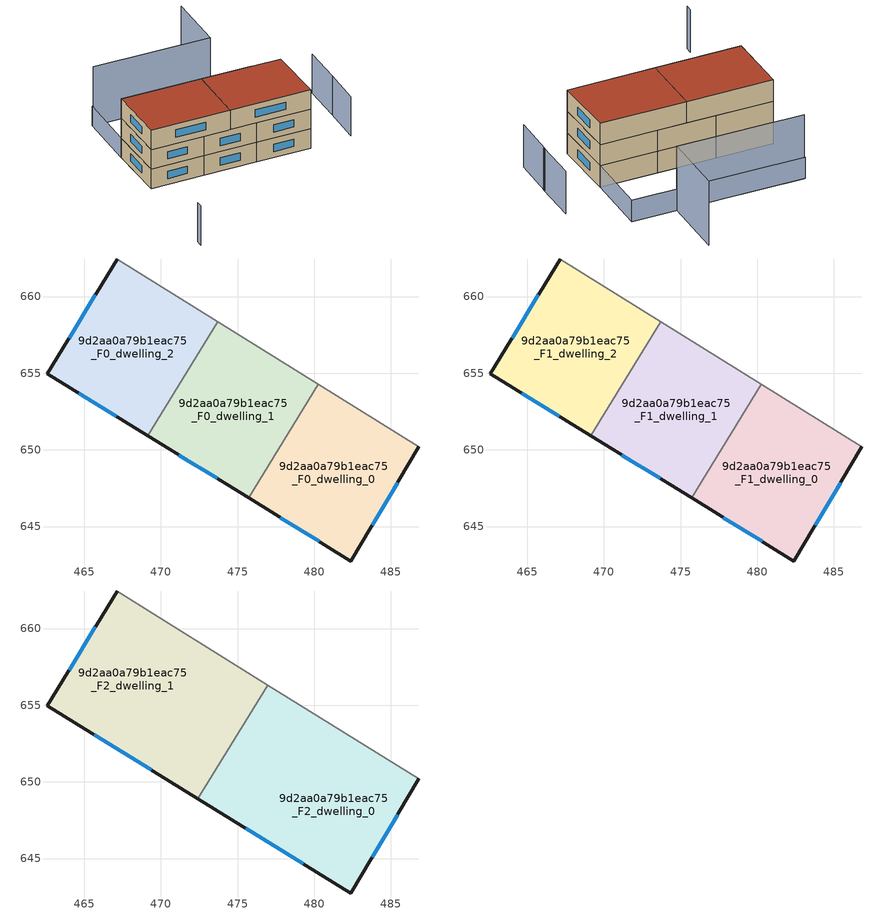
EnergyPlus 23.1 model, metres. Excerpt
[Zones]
9d2aa0a79b1eac75_F0_dwelling_0
 floor ground (EU_floor_Construction): 486.8,650.19 482.39,642.76 475.71,646.87 480.27,654.26 z0
 wall outside (EU_wall_Construction): 475.71,646.87 482.39,642.76 486.8,650.19 z0:3
 wall adiabatic (EU_wall_Construction): 486.8,650.19 480.27,654.26 z0:3
 wall to 9d2aa0a79b1eac75_F0_dwelling_1 (EU_wall_Construction): 480.27,654.26 475.71,646.87 z0:3
 window (EU_Window_Construction): 483.77,645.07 485.43,647.87 / 477.8,645.59 480.31,644.04 z0.93:2.07
9d2aa0a79b1eac75_F0_dwelling_1
 floor ground (EU_floor_Construction): 480.27,654.26 475.71,646.87 469.13,650.93 473.71,658.36 z0
 wall outside (EU_wall_Construction): 469.13,650.93 475.71,646.87 z0:3
 wall adiabatic (EU_wall_Construction): 480.27,654.26 473.71,658.36 z0:3
 wall to 9d2aa0a79b1eac75_F0_dwelling_2 (EU_wall_Construction): 473.71,658.36 469.13,650.93 z0:3
 window (EU_Window_Construction): 471.18,649.66 473.66,648.14 z0.93:2.07
9d2aa0a79b1eac75_F0_dwelling_2
 floor ground (EU_floor_Construction): 473.71,658.36 469.13,650.93 462.6,654.95 467.15,662.45 z0
 wall outside (EU_wall_Construction): 467.15,662.45 462.6,654.95 469.13,650.93 z0:3
 wall adiabatic (EU_wall_Construction): 473.71,658.36 467.15,662.45 z0:3
 window (EU_Window_Construction): 464.64,653.7 467.1,652.18 / 465.73,660.11 464.02,657.28 z0.93:2.07
9d2aa0a79b1eac75_F1_dwelling_0
 floor to 9d2aa0a79b1eac75_F0_dwelling_0 (EU_floor_Construction): 486.8,650.19 482.39,642.76 475.71,646.87 480.27,654.26 z3
 wall outside (EU_wall_Construction): 475.71,646.87 482.39,642.76 486.8,650.19 z3:6
 wall adiabatic (EU_wall_Construction): 486.8,650.19 480.27,654.26 z3:6
 wall to 9d2aa0a79b1eac75_F1_dwelling_1 (EU_wall_Construction): 480.27,654.26 475.71,646.87 z3:6
 window (EU_Window_Construction): 483.77,645.07 485.43,647.87 / 477.8,645.59 480.31,644.04 z3.93:5.07
9d2aa0a79b1eac75_F1_dwelling_1
 floor to 9d2aa0a79b1eac75_F0_dwelling_1 (EU_floor_Construction): 480.27,654.26 475.71,646.87 469.13,650.93 473.71,658.36 z3
 wall outside (EU_wall_Construction): 469.13,650.93 475.71,646.87 z3:6
 wall adiabatic (EU_wall_Construction): 480.27,654.26 473.71,658.36 z3:6
 wall to 9d2aa0a79b1eac75_F1_dwelling_2 (EU_wall_Construction): 473.71,658.36 469.13,650.93 z3:6
 window (EU_Window_Construction): 471.18,649.66 473.66,648.14 z3.93:5.07
9d2aa0a79b1eac75_F1_dwelling_2
 floor to 9d2aa0a79b1eac75_F0_dwelling_2 (EU_floor_Construction): 473.71,658.36 469.13,650.93 462.6,654.95 467.15,662.45 z3
 wall outside (EU_wall_Construction): 467.15,662.45 462.6,654.95 469.13,650.93 z3:6
 wall adiabatic (EU_wall_Construction): 473.71,658.36 467.15,662.45 z3:6
 window (EU_Window_Construction): 464.64,653.7 467.1,652.18 / 465.73,660.11 464.02,657.28 z3.93:5.07
9d2aa0a79b1eac75_F2_dwelling_0
 floor to 9d2aa0a79b1eac75_F1_dwelling_0 (EU_floor_Construction): 486.8,650.19 482.39,642.76 475.71,646.87 480.27,654.26 z6
 floor to 9d2aa0a79b1eac75_F1_dwelling_1 (EU_floor_Construction): 480.27,654.26 475.71,646.87 472.42,648.9 476.98,656.31 z6
 wall outside (EU_wall_Construction): 472.42,648.9 482.39,642.76 486.8,650.19 z6:9
 wall adiabatic (EU_wall_Construction): 486.8,650.19 476.98,656.31 z6:9
 wall to 9d2aa0a79b1eac75_F2_dwelling_1 (EU_wall_Construction): 476.98,656.31 472.42,648.9 z6:9
 window (EU_Window_Construction): 483.77,645.07 485.43,647.87 / 475.53,646.99 479.28,644.67 z6.93:8.07
 roof outside (EU_roof_Construction): 482.39,642.76 486.8,650.19 476.98,656.31 472.42,648.9 z9
9d2aa0a79b1eac75_F2_dwelling_1
 floor to 9d2aa0a79b1eac75_F1_dwelling_1 (EU_floor_Construction): 476.98,656.31 472.42,648.9 469.13,650.93 473.71,658.36 z6
 floor to 9d2aa0a79b1eac75_F1_dwelling_2 (EU_floor_Construction): 473.71,658.36 469.13,650.93 462.6,654.95 467.15,662.45 z6
 wall outside (EU_wall_Construction): 467.15,662.45 462.6,654.95 472.42,648.9 z6:9
 wall adiabatic (EU_wall_Construction): 476.98,656.31 467.15,662.45 z6:9
 window (EU_Window_Construction): 465.66,653.06 469.36,650.79 / 465.73,660.11 464.02,657.28 z6.93:8.07
 roof outside (EU_roof_Construction): 472.42,648.9 476.98,656.31 467.15,662.45 462.6,654.95 z9
shading: 454.14,641.87 454.63,642.67 / 487.88,639.97 491.08,645 / 490.99,644.86 494.23,650.03 z0:6; 486.8,650.19 467.14,662.45 / 467.14,662.45 471.83,669.97 / 471.83,669.97 491.49,657.71 / 491.49,657.71 486.8,650.19 z0:3; 491.09,668.37 486.37,660.85 / 486.37,660.85 471.98,669.87 z0:9
[Building]
EU S2 Campaign: North Axis=0; Terrain=City; Solar Distribution=FullExterior
[Site:Location]
Montreal-Trudeau.Intl.AP: Latitude=45.4667; Longitude=-73.75; Time Zone=-5; Elevation=36
[SizingPeriod:WeatherFileDays]
AnnualSizingPeriod: Begin Month=1; Begin Day of Month=1; End Month=12; End Day of Month=31; Day of Week for Start Day=Monday; Use Weather File Daylight Saving Period=No; Use Weather File Rain and Snow Indicators=No
[MATERIAL]
EU_InternalMass_Material: Roughness=MediumRough; Thickness=0.1; Conductivity=1; Density=1800; Specific Heat=900; Thermal Absorptance=0.9; Solar Absorptance=0.7; Visible Absorptance=0.7
[MATERIAL:NOMASS] Roughness=MediumRough; Thermal Absorptance=0.9; Solar Absorptance=0.7; Visible Absorptance=0.7
Name | Thermal Resistance
EU_wall_NoMass; EU_floor_NoMass | 1.36485
EU_roof_NoMass | 2.55992
[WINDOWMATERIAL:SIMPLEGLAZINGSYSTEM]
EU_Window_SimpleGlazing: UFactor=3.92339; Solar Heat Gain Coefficient=0.8; Visible Transmittance=0.8
[CONSTRUCTION]
EU_wall_Construction: EU_wall_NoMass
EU_roof_Construction: EU_roof_NoMass
EU_floor_Construction: EU_floor_NoMass
EU_Window_Construction: EU_Window_SimpleGlazing
EU_InternalMass_Construction: EU_InternalMass_Material
[ZONE] Type=1; Multiplier=1; Ceiling Height=autocalculate; Floor Area=autocalculate; Part of Total Floor Area=Yes
Name | Volume
9d2aa0a79b1eac75_F0_dwelling_0 | 201.941
9d2aa0a79b1eac75_F1_dwelling_0 | 201.942
9d2aa0a79b1eac75_F2_dwelling_0 | 302.914
9d2aa0a79b1eac75_F0_dwelling_1; 9d2aa0a79b1eac75_F1_dwelling_1 | 201.925
9d2aa0a79b1eac75_F2_dwelling_1 | 302.876
9d2aa0a79b1eac75_F0_dwelling_2 | 201.927
9d2aa0a79b1eac75_F1_dwelling_2 | 201.928
[INTERNALMASS] Construction=EU_InternalMass_Construction
Name | Zone or ZoneList | Surface Area
9d2aa0a79b1eac75_F0_dwelling_0_EU_InternalMass | 9d2aa0a79b1eac75_F0_dwelling_0 | 67.3138
9d2aa0a79b1eac75_F0_dwelling_1_EU_InternalMass | 9d2aa0a79b1eac75_F0_dwelling_1 | 67.3085
9d2aa0a79b1eac75_F0_dwelling_2_EU_InternalMass | 9d2aa0a79b1eac75_F0_dwelling_2 | 67.3089
9d2aa0a79b1eac75_F1_dwelling_0_EU_InternalMass | 9d2aa0a79b1eac75_F1_dwelling_0 | 67.3138
9d2aa0a79b1eac75_F1_dwelling_1_EU_InternalMass | 9d2aa0a79b1eac75_F1_dwelling_1 | 67.3085
9d2aa0a79b1eac75_F1_dwelling_2_EU_InternalMass | 9d2aa0a79b1eac75_F1_dwelling_2 | 67.3089
9d2aa0a79b1eac75_F2_dwelling_0_EU_InternalMass | 9d2aa0a79b1eac75_F2_dwelling_0 | 100.972
9d2aa0a79b1eac75_F2_dwelling_1_EU_InternalMass | 9d2aa0a79b1eac75_F2_dwelling_1 | 100.962
[OTHEREQUIPMENT] Fuel Type=Electricity; Design Level Calculation Method=Watts/Area; Power per Zone Floor Area=1; Fraction Latent=0; Fraction Radiant=0; Fraction Lost=0; Carbon Dioxide Generation Rate=0; EndUse Subcategory=EU_Step8_InternalGains
Name | Zone or ZoneList or Space or SpaceList | Schedule
EU_Step8_InternalGain_9d2aa0a79b1eac75_F0_dwelling_0_f000 | 9d2aa0a79b1eac75_F0_dwelling_0 | EU_Step8_GainSchedule_9d2aa0a79b1eac75_F0_dwelling_0_f000
EU_Step8_InternalGain_9d2aa0a79b1eac75_F0_dwelling_1_f000 | 9d2aa0a79b1eac75_F0_dwelling_1 | EU_Step8_GainSchedule_9d2aa0a79b1eac75_F0_dwelling_1_f000
EU_Step8_InternalGain_9d2aa0a79b1eac75_F0_dwelling_2_f000 | 9d2aa0a79b1eac75_F0_dwelling_2 | EU_Step8_GainSchedule_9d2aa0a79b1eac75_F0_dwelling_2_f000
EU_Step8_InternalGain_9d2aa0a79b1eac75_F1_dwelling_0_f000 | 9d2aa0a79b1eac75_F1_dwelling_0 | EU_Step8_GainSchedule_9d2aa0a79b1eac75_F1_dwelling_0_f000
EU_Step8_InternalGain_9d2aa0a79b1eac75_F1_dwelling_1_f000 | 9d2aa0a79b1eac75_F1_dwelling_1 | EU_Step8_GainSchedule_9d2aa0a79b1eac75_F1_dwelling_1_f000
EU_Step8_InternalGain_9d2aa0a79b1eac75_F1_dwelling_2_f000 | 9d2aa0a79b1eac75_F1_dwelling_2 | EU_Step8_GainSchedule_9d2aa0a79b1eac75_F1_dwelling_2_f000
EU_Step8_InternalGain_9d2aa0a79b1eac75_F2_dwelling_0_f000 | 9d2aa0a79b1eac75_F2_dwelling_0 | EU_Step8_GainSchedule_9d2aa0a79b1eac75_F2_dwelling_0_f000
EU_Step8_InternalGain_9d2aa0a79b1eac75_F2_dwelling_1_f000 | 9d2aa0a79b1eac75_F2_dwelling_1 | EU_Step8_GainSchedule_9d2aa0a79b1eac75_F2_dwelling_1_f000
[ZONEVENTILATION:DESIGNFLOWRATE] Schedule=EU_AlwaysOn; Design Flow Rate Calculation Method=AirChanges/Hour; Air Changes per Hour=0.860309; Ventilation Type=Natural; Fan Pressure Rise=0; Fan Total Efficiency=1; Constant Term Coefficient=1; Temperature Term Coefficient=0; Velocity Term Coefficient=0; Velocity Squared Term Coefficient=0; Minimum Indoor Temperature=-100; Maximum Indoor Temperature=100; Delta Temperature=-100; Minimum Outdoor Temperature=-100; Maximum Outdoor Temperature=100; Maximum Wind Speed=40
Name | Zone or ZoneList or Space or SpaceList
EU_ConstantAir_9d2aa0a79b1eac75_F0_dwelling_0 | 9d2aa0a79b1eac75_F0_dwelling_0
EU_ConstantAir_9d2aa0a79b1eac75_F0_dwelling_1 | 9d2aa0a79b1eac75_F0_dwelling_1
EU_ConstantAir_9d2aa0a79b1eac75_F0_dwelling_2 | 9d2aa0a79b1eac75_F0_dwelling_2
EU_ConstantAir_9d2aa0a79b1eac75_F1_dwelling_0 | 9d2aa0a79b1eac75_F1_dwelling_0
EU_ConstantAir_9d2aa0a79b1eac75_F1_dwelling_1 | 9d2aa0a79b1eac75_F1_dwelling_1
EU_ConstantAir_9d2aa0a79b1eac75_F1_dwelling_2 | 9d2aa0a79b1eac75_F1_dwelling_2
EU_ConstantAir_9d2aa0a79b1eac75_F2_dwelling_0 | 9d2aa0a79b1eac75_F2_dwelling_0
EU_ConstantAir_9d2aa0a79b1eac75_F2_dwelling_1 | 9d2aa0a79b1eac75_F2_dwelling_1
[HVACTEMPLATE:THERMOSTAT] Constant Heating Setpoint=20; Constant Cooling Setpoint=50
EU_HeatOnly_9d2aa0a79b1eac75_F0_dwelling_0; EU_HeatOnly_9d2aa0a79b1eac75_F0_dwelling_1; EU_HeatOnly_9d2aa0a79b1eac75_F0_dwelling_2; EU_HeatOnly_9d2aa0a79b1eac75_F1_dwelling_0; EU_HeatOnly_9d2aa0a79b1eac75_F1_dwelling_1; EU_HeatOnly_9d2aa0a79b1eac75_F1_dwelling_2; EU_HeatOnly_9d2aa0a79b1eac75_F2_dwelling_0; EU_HeatOnly_9d2aa0a79b1eac75_F2_dwelling_1
[HVACTEMPLATE:ZONE:IDEALLOADSAIRSYSTEM] System Availability Schedule=EU_AlwaysOn; Maximum Heating Supply Air Temperature=50; Minimum Cooling Supply Air Temperature=13; Maximum Heating Supply Air Humidity Ratio=0.0156; Minimum Cooling Supply Air Humidity Ratio=0.0077; Heating Limit=NoLimit; Cooling Limit=NoLimit; Heating Availability Schedule=EU_AlwaysOn; Cooling Availability Schedule=EU_CoolingOff; Dehumidification Control Type=ConstantSensibleHeatRatio; Cooling Sensible Heat Ratio=0.7; Dehumidification Setpoint=60; Humidification Control Type=None; Humidification Setpoint=30; Outdoor Air Method=None; Outdoor Air Flow Rate per Person=0.00944; Outdoor Air Flow Rate per Zone Floor Area=0; Outdoor Air Flow Rate per Zone=0; Demand Controlled Ventilation Type=None; Outdoor Air Economizer Type=NoEconomizer; Heat Recovery Type=None; Sensible Heat Recovery Effectiveness=0.7; Latent Heat Recovery Effectiveness=0.65
Name | Template Thermostat
9d2aa0a79b1eac75_F0_dwelling_0 | EU_HeatOnly_9d2aa0a79b1eac75_F0_dwelling_0
9d2aa0a79b1eac75_F0_dwelling_1 | EU_HeatOnly_9d2aa0a79b1eac75_F0_dwelling_1
9d2aa0a79b1eac75_F0_dwelling_2 | EU_HeatOnly_9d2aa0a79b1eac75_F0_dwelling_2
9d2aa0a79b1eac75_F1_dwelling_0 | EU_HeatOnly_9d2aa0a79b1eac75_F1_dwelling_0
9d2aa0a79b1eac75_F1_dwelling_1 | EU_HeatOnly_9d2aa0a79b1eac75_F1_dwelling_1
9d2aa0a79b1eac75_F1_dwelling_2 | EU_HeatOnly_9d2aa0a79b1eac75_F1_dwelling_2
9d2aa0a79b1eac75_F2_dwelling_0 | EU_HeatOnly_9d2aa0a79b1eac75_F2_dwelling_0
9d2aa0a79b1eac75_F2_dwelling_1 | EU_HeatOnly_9d2aa0a79b1eac75_F2_dwelling_1
[SIZING:ZONE] Zone Cooling Design Supply Air Temperature Input Method=SupplyAirTemperature; Zone Cooling Design Supply Air Temperature=13; Zone Heating Design Supply Air Temperature Input Method=SupplyAirTemperature; Zone Heating Design Supply Air Temperature=50; Zone Cooling Design Supply Air Humidity Ratio=0.008; Zone Heating Design Supply Air Humidity Ratio=0.008; Cooling Design Air Flow Method=DesignDay; Cooling Design Air Flow Rate=0; Cooling Minimum Air Flow per Zone Floor Area=0.000762; Cooling Minimum Air Flow=0; Cooling Minimum Air Flow Fraction=0.2; Heating Design Air Flow Method=DesignDay; Heating Design Air Flow Rate=0; Heating Maximum Air Flow per Zone Floor Area=0.002032; Heating Maximum Air Flow=0.141576; Heating Maximum Air Flow Fraction=0.3; Account for Dedicated Outdoor Air System=No; Dedicated Outdoor Air System Control Strategy=NeutralSupplyAir; Dedicated Outdoor Air Low Setpoint Temperature for Design=autosize; Dedicated Outdoor Air High Setpoint Temperature for Design=autosize; Zone Load Sizing Method=Sensible Load Only No Latent Load; Zone Latent Cooling Design Supply Air Humidity Ratio Input Method=HumidityRatioDifference; Zone Cooling Design Supply Air Humidity Ratio Difference=0.005; Zone Latent Heating Design Supply Air Humidity Ratio Input Method=HumidityRatioDifference; Zone Humidification Design Supply Air Humidity Ratio Difference=0.005
9d2aa0a79b1eac75_F0_dwelling_0; 9d2aa0a79b1eac75_F0_dwelling_1; 9d2aa0a79b1eac75_F0_dwelling_2; 9d2aa0a79b1eac75_F1_dwelling_0; 9d2aa0a79b1eac75_F1_dwelling_1; 9d2aa0a79b1eac75_F1_dwelling_2; 9d2aa0a79b1eac75_F2_dwelling_0; 9d2aa0a79b1eac75_F2_dwelling_1
[SCHEDULE:CONSTANT]
Name | Hourly Value
EU_AlwaysOn | 1
EU_CoolingOff | 0
[SCHEDULE:FILE] Column Number=1; Rows to Skip at Top=0; Number of Hours of Data=8760; Column Separator=Comma; Interpolate to Timestep=No; Minutes per Item=60; Adjust Schedule for Daylight Savings=Yes
Name | File
EU_Step8_GainSchedule_9d2aa0a79b1eac75_F0_dwelling_0_f000 | ../../schedules/9d2aa0a79b1eac75/9d2aa0a79b1eac75_F0_dwelling_0_f000_gain.csv
EU_Step8_GainSchedule_9d2aa0a79b1eac75_F0_dwelling_1_f000 | ../../schedules/9d2aa0a79b1eac75/9d2aa0a79b1eac75_F0_dwelling_1_f000_gain.csv
EU_Step8_GainSchedule_9d2aa0a79b1eac75_F0_dwelling_2_f000 | ../../schedules/9d2aa0a79b1eac75/9d2aa0a79b1eac75_F0_dwelling_2_f000_gain.csv
EU_Step8_GainSchedule_9d2aa0a79b1eac75_F1_dwelling_0_f000 | ../../schedules/9d2aa0a79b1eac75/9d2aa0a79b1eac75_F1_dwelling_0_f000_gain.csv
EU_Step8_GainSchedule_9d2aa0a79b1eac75_F1_dwelling_1_f000 | ../../schedules/9d2aa0a79b1eac75/9d2aa0a79b1eac75_F1_dwelling_1_f000_gain.csv
EU_Step8_GainSchedule_9d2aa0a79b1eac75_F1_dwelling_2_f000 | ../../schedules/9d2aa0a79b1eac75/9d2aa0a79b1eac75_F1_dwelling_2_f000_gain.csv
EU_Step8_GainSchedule_9d2aa0a79b1eac75_F2_dwelling_0_f000 | ../../schedules/9d2aa0a79b1eac75/9d2aa0a79b1eac75_F2_dwelling_0_f000_gain.csv
EU_Step8_GainSchedule_9d2aa0a79b1eac75_F2_dwelling_1_f000 | ../../schedules/9d2aa0a79b1eac75/9d2aa0a79b1eac75_F2_dwelling_1_f000_gain.csv
